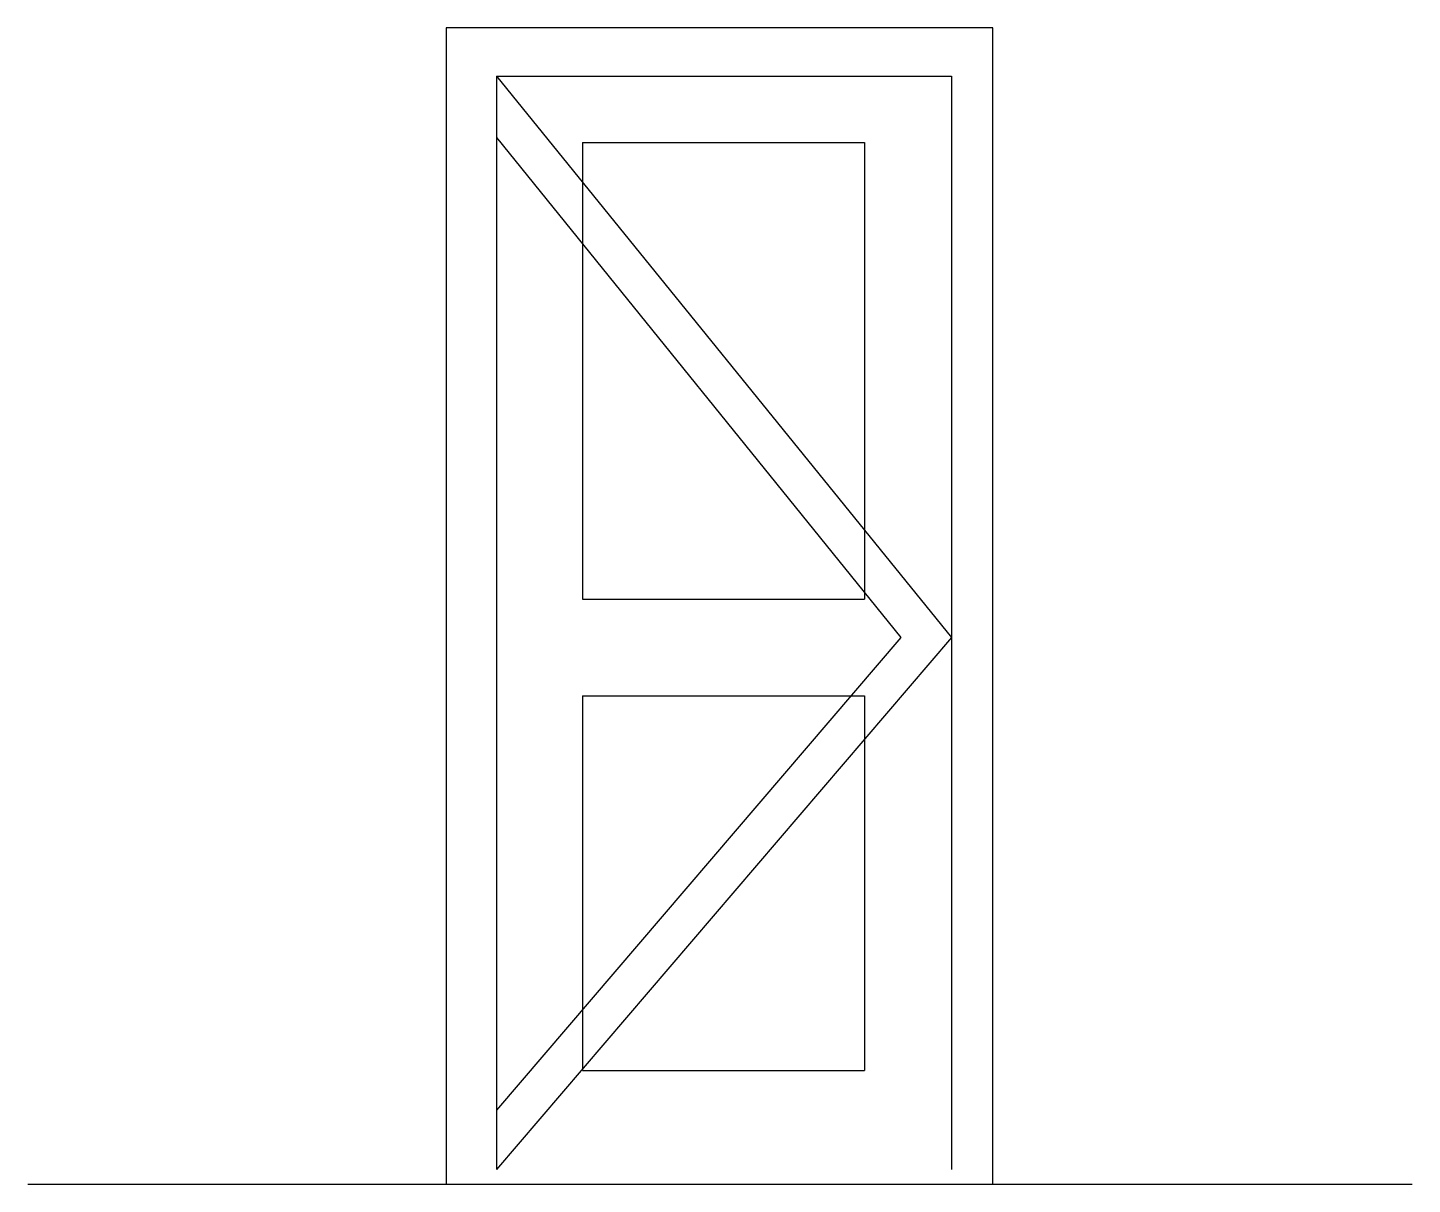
# Model space of a CAD drawing. Header units: metres. Extents: x 13446.5 to 13460.5, y 18517.8 to 18529.5.
import ezdxf

# ---------------------------------------------------------------- set-up
doc = ezdxf.new("R2010")
doc.units = ezdxf.units.M
for name, color, linetype in [('PUB_DIM', 90, 'Continuous'), ('STAIR', 2, 'Continuous'), ('WINDOW', 3, 'Continuous')]:
    doc.layers.add(name, color=color, linetype=linetype)

msp = doc.modelspace()

# ---------------------------------------------------------------- linework, layer by layer
for points in [[(13456.29, 18517.78), (13456.29, 18529.48), (13450.76, 18529.48), (13450.76, 18517.78)], [(13446.53, 18517.78), (13460.53, 18517.78)]]:
    msp.add_lwpolyline(points)
at = {"layer": 'PUB_DIM'}
for p, q in [((13451.27, 18528.99), (13451.27, 18517.93)), ((13451.27, 18528.99), (13455.87, 18523.31)), ((13455.87, 18528.99), (13455.87, 18517.93)), ((13452.14, 18528.32), (13452.14, 18523.7)), ((13454.99, 18528.32), (13454.99, 18523.7)), ((13452.14, 18522.72), (13452.14, 18518.93)), ((13454.99, 18522.72), (13454.99, 18518.93))]:
    msp.add_line(p, q, dxfattribs=at)
at = {"layer": 'STAIR'}
for p, q in [((13451.27, 18528.37), (13455.36, 18523.31)), ((13455.36, 18523.31), (13451.27, 18518.53))]:
    msp.add_line(p, q, dxfattribs=at)
at = {"layer": 'WINDOW'}
for p, q in [((13451.27, 18528.99), (13455.87, 18528.99)), ((13452.14, 18528.32), (13454.99, 18528.32)), ((13452.14, 18523.7), (13454.99, 18523.7)), ((13455.87, 18523.31), (13451.27, 18517.93)), ((13452.14, 18522.72), (13454.99, 18522.72)), ((13452.14, 18518.93), (13454.99, 18518.93))]:
    msp.add_line(p, q, dxfattribs=at)

doc.saveas('drawing.dxf')
